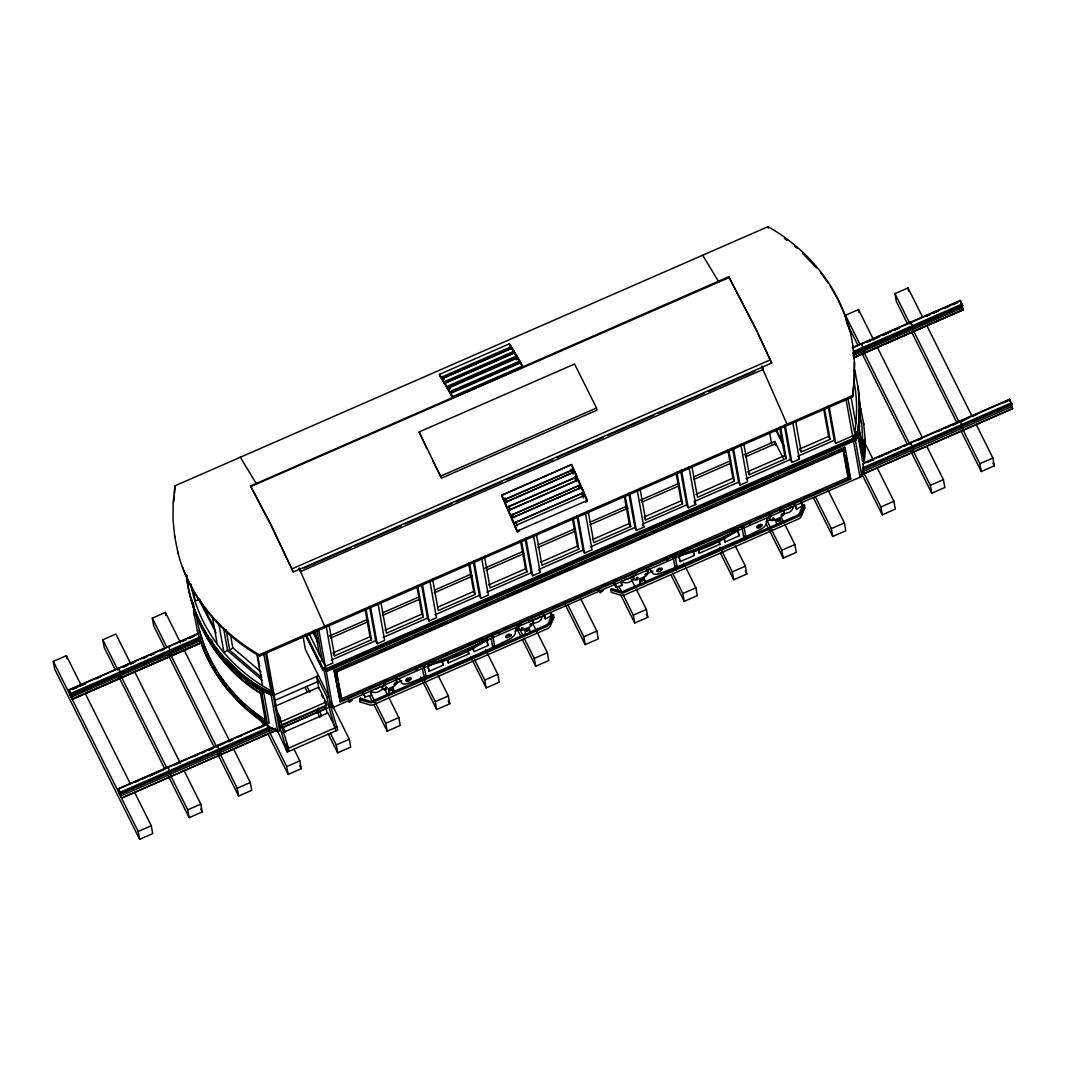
<?xml version="1.0" encoding="UTF-8"?>
<svg xmlns="http://www.w3.org/2000/svg" width="1066" height="1066" viewBox="0 0 1066 1066"><rect width="100%" height="100%" fill="white"/><g stroke="black" fill="none" stroke-linecap="round" stroke-linejoin="round"><path stroke-width="1.5" d="M854.319 362.08L854.186 378.79L852.587 396.965L259.571 656.083C220.222 633.697 188.509 596.4 177.809 551.895M119.245 790.972L118.393 788.587L120.831 794.023L272.35 727.825M167.895 767.014L170.307 772.37M217.411 745.387L219.836 750.77L219.223 749.638M859.383 402.162L859.129 417.992L857.397 434.728L855.705 438.179L326.276 669.568L324.317 669.062L324.077 667.756L326.036 668.262M859.769 404.28L859.516 420.111L857.744 436.7L856.051 440.138L326.942 671.327L323.025 670.327L305.382 634.99M861.195 343.678L861.341 344.518M862.927 455.848L863.167 440.018M863.207 448.813L861.781 424.401L859.596 413.315M865.046 439.205L864.473 457.727L859.343 429.212L859.889 404.933L858.37 388.664M910.71 322.119L913.136 327.489L912.523 326.356M910.511 442.51L912.949 447.92L912.336 446.787M960.346 301.252L960.213 300.412L962.638 305.862L853.12 353.712M1009.675 400.056L1009.529 399.217L1011.967 404.654L863.407 469.52L862.834 468.427M853 346.943C846.191 296.002 812.305 251.549 768 226.685L174.984 485.803L173.145 502.659L173.012 519.382L174.797 537.131M173.558 502.432L174.211 496.303M174.544 493.238L174.984 485.803M852.587 396.965L854.426 380.109L854.559 363.386L852.773 345.637M424.961 677.67L424.015 676.99L425.094 675.604L425.72 677.336M424.281 677.243L425.067 675.817L425.534 677.216M424.495 677.15L425.6 676.67M493.678 647.448L492.825 646.009M493.065 646.476L493.665 647.648M494.424 647.315L494.451 646.223M492.878 636.242L494.664 646.129L493.571 647.515M676.004 567.978L675.164 566.339M675.351 566.459L676.031 567.765M675.324 567.552L676.857 566.885M676.577 567.525L675.604 566.912M676.763 567.645L676.111 566.126M674.138 557.958L675.231 556.572L677.003 566.459L675.911 567.845M744.708 537.957L743.748 537.291L744.841 535.892L745.467 537.624M744.028 537.544L744.814 536.105L745.281 537.517M744.241 537.451L745.334 536.971M855.145 436.274L855.532 432.983M856.051 440.138L855.385 438.379L856.811 431.703M857.397 434.728L859.276 418.805L859.529 402.975L857.997 386.545M857.744 436.7L859.636 420.764M859.502 425.654L858.983 430.038L864.433 460.299L862.567 461.112L857.69 434.035M862.567 461.112L862.767 459.419M329.794 701.668L332.765 707.597L861.874 476.409L863.753 460.485M864.433 460.299L865.192 440.071L863.647 423.588M519.182 530.242L519.329 531.121L517.396 531.974L501.7 495.09L571.643 464.523L573.695 469.64L503.752 500.194L501.7 495.09M571.643 464.523L501.633 495.477M504.831 502.606L574.867 471.705L576.959 476.942L507.016 507.509L504.831 502.606L574.867 471.705M507.016 507.509L504.924 502.259M769.839 516.25L769.172 518.396L770.465 519.688L766.174 521.554M120.098 792.851L120.125 792.784A10.873 1.199 66.4 0 0 120.711 795.942L121.471 797.781M1011.248 403.481L1011.261 403.414A10.873 1.199 66.4 0 0 1011.847 406.572L1012.607 408.411L861.141 474.77M529.602 632.271L546.378 624.942A3.904 3.518 -10.2 0 0 548.43 622.917L551.975 614.402L553.481 614.869L553.92 617.281L550.362 625.809A5.463 4.917 -10.2 0 1 547.484 628.647L373.62 704.613A5.463 4.917 -10.2 0 1 369.449 704.853L360.175 701.934L359.735 699.523L360.308 698.15L369.569 701.068A3.904 3.518 -10.2 0 0 372.54 700.895L389.317 693.566M360.175 701.934L360.308 698.15M553.481 614.869L549.923 623.41A5.463 4.917 -10.2 0 1 547.058 626.248L495.424 648.808M644.943 581.876L797.421 515.251A3.904 3.518 -10.2 0 0 799.473 513.226L803.018 504.711L804.524 505.177L804.963 507.589L801.405 516.117A5.463 4.917 -10.2 0 1 798.527 518.955L624.649 594.935A5.463 4.917 -10.2 0 1 620.492 595.161L611.218 592.243L610.778 589.844L611.351 588.459L620.612 591.377A3.904 3.518 -10.2 0 0 623.583 591.204L641.892 583.209M804.524 505.177L800.966 513.719A5.463 4.917 -10.2 0 1 798.101 516.557L746.467 539.116M857.251 433.915L855.705 438.179L855.145 437.073L855.385 438.379M857.637 436.047L855.945 439.485L326.822 670.674L322.918 669.675L305.276 634.337M510.321 635.589L510.934 634.39L508.082 634.31L506.283 635.483L505.67 636.682L506.603 637.215M661.48 569.55L662.093 568.338L659.241 568.258L657.442 569.431L656.829 570.643L657.749 571.176M761.364 525.898L761.977 524.699L761.057 524.166L757.326 525.791L756.713 527.004L759.565 527.084M508.322 510.494L578.398 479.673L580.477 484.977L510.534 515.544L580.61 484.737M511.64 518.063L581.73 487.269L583.795 492.585L513.852 523.153L511.64 518.063L581.73 487.269M513.852 523.153L583.941 492.345M783.31 458.22L774.689 441.497L774.995 443.243M261.077 674.432L261.636 677.576L229.763 650.3L232.801 647.782L230.536 635.149M380.082 686.557L377.657 688.409A7.262 6.556 -10.2 0 1 375.205 689.049M383.987 685.904L384.999 685.145M416.286 670.394L417.366 669.581M528.883 622.597L529.909 621.838M668.409 559.903L667.329 560.703L666.996 560.05M675.764 556.679L674.685 557.491L674.352 556.838M743.868 526.977L742.869 527.137M352.353 700.149L349.088 702.401L348.662 700.002M598.079 590.218L600.131 592.709L603.396 590.457M227.977 649.927L223.98 652.605L218.703 623.25M408.638 680.414L411.05 678.029L408.198 677.949L406.399 679.122L405.786 680.335L406.706 680.868M483.311 641.039L469.706 649.514L448.946 658.588L433.249 662.905M735.727 530.495L720.749 539.822L699.989 548.897L681.161 554.08M543.287 614.602L545.472 618.986L551.029 615.762L550.616 612.55M794.317 504.924L796.502 509.295L802.058 506.07L801.459 501.273M515.997 627.474L518.796 625.942L518.129 628.087L519.422 629.38L515.131 631.245M584.928 495.237L587.379 500.434L587.339 501.406L585.394 502.259L585.234 501.38M439.432 374.379L509.388 343.812L511.2 346.663L511.667 348.116L441.724 378.683L439.432 374.379L452.49 397.405L452.33 396.539M441.257 377.231L511.2 346.663M442.203 378.723L512.146 348.169L513.999 351.247L514.438 352.619L444.495 383.174L442.203 378.723L444.495 383.174M444.056 381.801L513.999 351.247M444.988 383.36L514.945 352.806L516.797 355.897L517.223 357.27L447.28 387.837L444.988 383.36L445.415 384.733M446.854 386.465L516.797 355.897M447.986 388.357L517.929 357.79L519.822 361.041L520.208 362.347L450.265 392.914L447.986 388.357L450.265 392.914M449.879 391.608L519.822 361.041M451.211 394.58L450.838 393.314L520.794 362.746L523.02 367.277L519.822 361.667M439.912 375.832L453.077 397.845L452.704 396.565L522.646 366.011M251.896 485.43L728.824 276.707L756.82 330.673L771.677 363.04L293.283 572.069L271.244 525.844L250.39 485.75L271.031 524.619L293.283 572.069M454.596 397.178L475.876 387.877M478.927 386.545L512.373 371.927M515.411 370.595L521.501 367.943M251.016 486.469L729.41 277.44M419.138 431.943L574.574 364.026L596.534 408.025L596.933 410.21L441.497 478.128L419.138 431.943L426.853 448.786M441.097 475.942L596.534 408.025M134.636 792.398L151.292 825.75L152.704 833.599L139.619 839.315L54.712 669.235L53.3 661.373L66.372 655.67L80.856 684.665M115.301 669.781L104.215 647.595L102.802 639.747L115.888 634.03L130.358 663.025M164.804 648.155L153.731 625.969L152.318 618.12L165.39 612.404L180.594 642.851M846.551 321.546L845.418 315.269L858.503 309.553L873.707 340.001M907.419 323.678L896.346 301.491L894.934 293.643L908.005 287.927L922.49 316.922M292.111 568.791L770.505 359.762M304.196 568.085L350.834 547.711M354.712 546.019L401.349 525.645M405.227 523.939L451.864 503.565M455.742 501.873L502.379 481.499M506.27 479.793L552.894 459.419M556.785 457.727L603.409 437.353M607.3 435.648L653.924 415.274M657.815 413.581L704.439 393.207M708.33 391.515L754.968 371.141M299.146 568.564L300.625 571.536L762.99 369.516L762.403 366.238M69.21 690.621L69.077 689.849L198.089 633.484M503.818 499.794L573.761 469.24M852.2 347.676L960.213 300.479M69.183 689.889L198.369 633.804M852.467 348.009L960.493 300.812M96.22 678.829L100.71 676.857M130.732 663.772L135.222 661.786L130.772 663.905M150.226 655.244L154.73 653.258L150.279 655.39M160.726 650.66L163.724 649.327M186.23 639.493L181.74 641.479L186.244 639.533M874.84 338.642L879.343 336.656L874.893 338.775M882.342 335.364L891.336 331.406L882.395 335.497M925.848 316.349L930.352 314.363M952.857 304.556L957.348 302.571L952.897 304.663M76.725 687.383L72.261 689.475L85.72 683.413L79.737 686.104M160.739 650.7L163.738 649.367M925.861 316.402L930.352 314.403M69.343 690.182L70.956 693.393L199.968 637.015M854.079 351.22L962.092 304.023M200.528 638.854L71.475 695.205L71.355 694.432L200.381 638.068M852.987 352.926L962.505 305.063M200.501 638.84L71.475 695.192L70.809 693.979A10.873 1.199 66.4 0 0 71.382 697.137L72.155 698.976M853.093 353.685L962.638 305.862L962.025 304.729M71.382 697.137L200.408 640.773M853.013 355.618L962.531 307.768A10.873 1.199 66.4 0 1 961.932 305.382M507.11 507.163L577.052 476.609M72.168 699.043L202.673 641.945M853.799 357.523L963.291 309.606L962.531 307.768M202.7 642.025L72.235 699.309L202.54 642.372M853.826 357.63L963.318 309.686M853.733 357.843L963.344 309.78M509.841 509.828L576.746 480.593M585.127 495.13L514.985 525.791L517.237 531.095L587.379 500.434M182.699 567.485C196.637 604.688 225.113 635.163 259.331 654.777L852.36 395.659M329.301 636.109L367.424 619.439M382.681 612.777L419.284 596.787M434.542 590.124L471.145 574.121M484.883 568.125L523.006 551.468M538.263 544.793L574.867 528.803M590.124 522.14L626.728 506.15M640.453 500.141L678.589 483.484M693.846 476.822L730.45 460.832M744.175 454.822L774.689 441.497M330.58 638.121L368.716 621.451M382.441 615.455L419.045 599.465M434.302 592.803L472.438 576.133M486.163 570.137L524.299 553.481M538.024 547.484L574.627 531.481M589.884 524.818L628.021 508.162M641.745 502.166L678.349 486.163M693.606 479.5L730.21 463.51M745.467 456.848L775.968 443.509M365.185 609.925L370.009 636.762L333.112 652.885L334.591 655.843L371.488 639.733L366.091 609.739M384.959 630.233L421.856 614.109L417.019 587.273M438.273 606.94L473.69 591.457L468.587 563.048M488.641 584.928L525.538 568.804L520.421 540.395M540.489 562.275L577.386 546.152L572.549 519.315M592.323 539.623L629.22 523.499L624.396 496.663M676.244 474.01L681.067 500.847L644.17 516.97L645.65 519.942L682.546 503.818L676.87 472.251M696.018 494.318L732.915 478.194L727.798 449.785M779.926 428.719L784.749 455.542L747.852 471.665L749.331 474.637L786.228 458.513L780.832 428.519M823.765 409.557L828.602 436.394L799.7 449.013L801.179 451.984L830.081 439.352L824.684 409.357M322.372 660.4L319.573 661.626L319.72 662.439M417.645 585.5L423.335 617.081L386.438 633.204L381.042 603.209M469.493 562.848L475.17 594.428L438.273 610.552L432.596 578.971M521.62 541.781L527.017 571.776L490.12 587.899L484.444 556.319M573.468 519.129L578.865 549.123L541.968 565.246L536.571 535.252M625.302 496.476L630.699 526.471L593.802 542.594L588.126 511.014M728.997 451.171L734.394 481.166L697.497 497.289L691.807 465.709M331.326 660.094L375.698 640.706L369.529 606.461M383.174 637.441L427.533 618.067L421.67 585.447M435.008 614.789L479.38 595.414L473.517 562.795M486.856 592.15L531.228 572.762L525.058 538.503M576.906 515.851L583.062 550.109L538.703 569.497L540.182 572.455L532.707 575.72L531.228 572.762M590.537 546.845L634.91 527.457L629.047 494.837M680.588 470.546L686.757 504.804L642.385 524.192L643.864 527.15L636.389 530.415L634.91 527.457M732.435 447.893L738.591 482.152L694.232 501.54L695.712 504.498L688.236 507.762L686.757 504.804M746.067 478.887L790.439 459.499L784.283 425.254M828.122 406.093L834.278 440.338L797.914 456.235L799.393 459.193L791.918 462.457L790.439 459.499M187.203 581.037C193.985 627.154 221.875 669.608 261.916 693.606L263.782 692.78L269.232 723.041L267.366 723.854L247.752 709.849L235.852 698.83M265.594 653.152L272.15 689.569L270.284 690.382C230.443 668.302 198.742 629.5 190.867 584.021M309.153 633.924L325.33 666.33L332.805 663.065L326.063 625.555M375.698 640.706L377.177 643.677L384.653 640.413L378.19 604.529M427.533 618.067L429.025 621.025L436.487 617.76L430.038 581.876M479.38 595.414L480.859 598.372L488.335 595.108L481.579 557.598M583.062 550.109L584.554 553.067L592.016 549.803L585.567 513.919M738.591 482.152L740.07 485.11L747.546 481.845L740.803 444.335M834.278 440.338L835.757 443.309L854.452 435.141C857.211 416.846 857.61 397.991 853.626 379.842M272.15 689.569L273.256 691.794L271.39 692.607C236.266 676.63 208.376 645.01 194.465 609.032M306.355 635.149L322.532 667.556L326.436 668.555L855.558 437.366L847.896 398.724M273.256 691.794L273.402 692.607L271.217 693.62L269.258 693.127L255.001 684.252M201.168 626.088C216.625 655.617 241.356 681.76 271.883 695.392L273.642 693.913L271.777 694.739C255.134 688.569 241.489 675.751 228.55 663.865M273.935 695.165L318.494 675.684M334.111 670.314L844.538 447.294L845.285 448.773L850.721 479.034L340.294 702.054L334.111 670.314L340.294 702.054M343.772 667.036L348.342 665.037M380.389 651.033L384.973 649.034M404.814 640.36L409.397 638.361M415.5 635.696L418.552 634.363M429.238 629.7L433.809 627.687M439.912 625.022L442.963 623.69M453.65 619.026L458.233 617.027M482.645 606.354L487.229 604.355M507.07 595.681L511.653 593.682M514.705 592.35L520.808 589.685M531.481 585.021L536.065 583.009M539.116 581.676L545.219 579.011M549.803 577.012L552.854 575.68M555.906 574.347L560.489 572.349M563.541 571.016L569.644 568.338M580.33 563.674L584.901 561.675M592.536 558.344L597.12 556.345M616.947 547.671L621.531 545.672M627.634 543.007L630.686 541.675M641.372 536.998L645.956 534.999M652.059 532.334L655.11 531.001M665.797 526.337L670.367 524.325M673.419 522.993L679.522 520.328M690.208 515.664L694.792 513.665M726.839 499.661L731.423 497.662M751.263 488.988L755.834 486.989M761.937 484.324L764.988 482.991M775.675 478.314L780.259 476.315M786.362 473.65L789.413 472.318M800.1 467.654L804.67 465.655M829.095 454.982L833.679 452.983M836.73 451.651L842.833 448.973M334.844 671.793L845.285 448.773M336.869 671.86L843.566 450.465L848.696 478.98L341.999 700.362L336.136 670.367M274.868 700.389L317.948 681.574M274.815 706.412L318.614 687.277L326.009 702.108L326.569 705.186L281.264 724.987M276.507 710.276L280.211 717.698L278.386 718.497L280.052 727.745L287.26 752.063L337.735 730.01L330.527 705.692L324.024 669.595M335.91 730.81L328.688 706.492L327.022 697.244L328.861 696.444L305.369 649.381L303.011 636.309M118.393 788.653L265.421 724.414M864.006 462.871L1009.529 399.284M118.672 788.973L267.193 724.081L269.325 729.117M862.794 463.843L1009.808 399.603M135.036 782.231L139.539 780.245M142.564 779.033L147.041 776.967M150.066 775.755L163.538 769.759M174.038 765.175L178.542 763.203M193.546 756.647L198.049 754.688M201.074 753.449L205.551 751.41M220.569 744.921L225.046 742.882M232.548 739.604L228.084 741.67L232.588 739.724M238.571 737.032L241.556 735.673M259.571 727.878L264.062 725.839M867.178 462.431L871.655 460.365M879.157 457.101L883.647 455.115M886.685 453.903L891.149 451.837M894.161 450.532L900.157 447.907M904.688 446.014L907.659 444.629M918.159 440.045L922.663 438.073M937.667 431.517L942.157 429.558M945.182 428.319L949.659 426.28M958.667 422.336L952.698 425.067L957.201 423.109M969.167 417.752L960.2 421.79L960.026 420.843L962.451 426.293M972.165 416.46L976.669 414.474M1003.692 402.735L1008.17 400.709M150.079 775.795L154.583 773.809M960.226 421.843L964.743 419.911M280.704 721.895L326.009 702.108M120.271 792.198L268.805 727.292M1011.421 402.815L862.887 467.721L863.433 469.56M120.685 793.237L269.205 728.345M863.3 468.76L1011.821 403.867M843.113 450.558L847.963 477.488L341.267 698.883L338.415 683.04M120.711 795.942L275.228 728.424M281.237 725.799L326.236 706.132M329.247 704.826L332.246 703.507M864.086 473.304L863.327 471.465L1011.847 406.572M357.843 692.58L362.413 690.581M368.503 687.93L371.554 686.597M382.214 681.934L386.785 679.935M418.791 665.957L423.362 663.958M443.163 655.297L447.733 653.311M453.836 650.646L456.874 649.314M467.548 644.65L472.118 642.651M475.156 641.319L481.259 638.654M491.919 634.004L496.49 632.005M504.111 628.673L508.682 626.675M528.496 618.027L533.067 616.028M539.156 613.363L542.208 612.031M552.868 607.367L557.438 605.368M563.541 602.703L566.579 601.384M577.252 596.72L581.823 594.721M584.861 593.389L590.964 590.724M601.624 586.06L606.194 584.075M613.816 580.743L618.387 578.745M638.201 570.083L642.771 568.085M648.861 565.433L651.912 564.101M662.572 559.437L667.143 557.438M670.194 556.106L676.284 553.441M680.854 551.442L683.906 550.109M686.957 548.79L691.528 546.791M694.566 545.459L703.707 541.461M731.143 529.482L735.713 527.483M755.514 518.822L760.085 516.823M766.188 514.158L769.226 512.839M779.899 508.176L784.469 506.177M787.521 504.844L793.61 502.179M804.27 497.516L808.841 495.53M816.463 492.199L821.033 490.2M280.052 727.745L281.877 726.945L280.211 717.698M328.688 706.492L330.527 705.692M276.001 730.263L121.564 798.114L277.347 730.037M327.009 707.971L282.05 727.798L327.062 708.144M330.06 706.825L333.005 705.346M329.767 707.144L333.058 705.519M861.141 474.97L1012.7 408.744L1010.981 405.307M674.098 557.411L674.858 557.078M742.802 527.39L743.562 527.057M491.826 637.428L492.585 637.095M674.165 557.758L674.925 557.411M743.628 527.404L742.189 527.31M491.799 637.628L492.772 637.202M742.842 527.95L743.815 527.523M197.37 630.419C208.057 673.699 239.344 709.943 277.706 731.649L279.572 730.836L272.643 692.354L273.762 694.566M428.012 666.25L441.551 660.334M474.383 645.983L487.922 640.066M679.055 556.559L689.582 551.961M728.438 534.985L737.459 531.041M282.65 732.702L327.955 712.901L335.35 727.718M401.802 680.761L396.086 683.266L396.765 681.121L395.473 679.828L399.83 678.389M532.161 623.81L537.89 622.104A7.262 6.556 -10.2 0 0 542.141 616.654M652.845 571.083L647.129 573.575L647.808 571.429L646.516 570.137L649.421 569.177M388.45 688.729L392.861 686.797L393.194 687.45L394.127 692.66L389.716 694.592L388.45 688.729L389.716 694.592M525.791 635.136L524.525 629.273L528.936 627.341L530.202 633.204L525.791 635.136L525.458 634.483L529.869 632.551L528.936 627.341M639.493 579.038L643.904 577.106L644.237 577.759L645.17 582.969L640.759 584.901L639.493 579.038L640.759 584.901M776.821 525.445L775.555 519.582L779.979 517.65L781.245 523.526L776.821 525.445L776.501 524.792L780.912 522.86L781.245 523.526M427.932 666.956L429.132 671.3L443.11 665.184L442.297 660.654M447.6 661.626L448.253 662.945L468.853 653.938L468.014 649.301M486.882 639.547L487.975 645.583L473.997 651.686L473.184 647.155M679.522 560.29L680.175 561.609L694.153 555.506L693.34 550.962M698.643 551.935L699.296 553.254L719.896 544.26L719.057 539.623M724.387 540.689L725.04 542.008L739.018 535.892L737.925 529.855M388.77 689.382L393.194 687.45M529.256 627.994L524.845 629.926L524.525 629.273M639.813 579.691L644.237 577.759M780.299 518.316L775.888 520.235L775.555 519.582M424.375 676.484L425.814 676.577M744.108 536.784L745.547 536.878M425.667 676.99L424.228 676.897M493.598 647.315L494.358 646.969M675.937 567.632L676.71 567.299M744.641 537.624L745.4 537.291M424.881 677.536L425.854 677.11M744.614 537.837L745.587 537.397M392.368 692.234L526.564 633.604M389.383 693.939L393.794 692.007L392.861 686.797M640.426 584.248L644.837 582.316L643.904 577.106M424.814 679.655L373.18 702.214A5.463 4.917 -10.2 0 1 369.023 702.454L359.735 699.523M426.72 678.815L493.518 649.634M675.857 569.964L624.223 592.523A5.463 4.917 -10.2 0 1 620.052 592.763L610.778 589.844M677.763 569.137L744.561 539.942M286.701 748.972L337.176 726.919M139.619 839.315L138.207 831.467L151.292 825.75M200.794 804.11L202.207 811.972L189.135 817.675L187.723 809.827L200.794 804.11L184.151 770.771M250.297 782.484L251.709 790.332L238.637 796.049L237.225 788.2L250.297 782.484L233.654 749.132M299.812 760.857L301.225 768.706L288.14 774.422L286.727 766.561L299.812 760.857L294.016 749.251M349.315 739.218L350.727 747.066L337.656 752.783L336.243 744.934L349.315 739.218L332.672 705.865M398.831 717.591L400.243 725.44L387.158 731.156L385.745 723.308L398.831 717.591L388.69 697.284M448.333 695.951L449.745 703.813L436.674 709.53L435.261 701.668L448.333 695.951L438.193 675.657M497.835 674.325L499.248 682.173L486.176 687.89L484.764 680.041L497.835 674.325L485.536 649.674M547.351 652.698L548.763 660.547L535.678 666.263L534.266 658.415L547.351 652.698L532.867 623.69M596.853 631.059L598.266 638.92L585.194 644.624L583.782 636.775L596.853 631.059L580.93 599.159M646.369 609.432L647.782 617.281L634.696 622.997L633.284 615.149L646.369 609.432L636.229 589.125M695.871 587.806L697.284 595.654L684.212 601.371L682.8 593.509L695.871 587.806L683.572 563.154M745.374 566.166L746.786 574.014L733.714 579.731L732.302 571.882L745.374 566.166L735.247 545.872M794.89 544.539L796.302 552.388L783.217 558.104L781.804 550.256L794.89 544.539L784.749 524.232M844.392 522.9L845.804 530.761L832.733 536.465L831.32 528.616L844.392 522.9L827.749 489.56M893.908 501.273L895.32 509.122L882.235 514.838L880.822 506.99L893.908 501.273L877.251 467.921M943.41 479.647L944.822 487.495L931.751 493.212L930.338 485.35L943.41 479.647L926.767 446.294M992.912 458.007L994.325 465.855L981.253 471.572L979.841 463.723L992.912 458.007L976.269 424.654M199.795 599.452L195.131 600.944L193.079 589.538M613.896 583.222L615.975 587.379L622.184 585.461L621.638 582.369A6.463 2.705 -26.5 0 1 622.171 580.65M362.866 692.913L364.932 697.071L371.155 695.152L370.595 692.061A6.463 2.705 -26.5 0 1 371.128 690.342M749.545 524.445L750.744 524.259M742.189 527.657L743.388 527.47L743.055 526.817M498.502 634.137L499.701 633.95M305.769 634.497L322.678 668.369L326.596 669.368L326.436 668.555M194.612 609.845C208.523 645.823 236.412 677.443 271.537 693.42L263.728 653.964M552.415 616.801L553.92 617.281M263.782 692.78C223.727 667.902 192.879 626.355 186.816 578.905M266.313 720.456C229.377 697.084 202.313 657.895 196.211 614.322M743.961 537.197L744.721 537.757M676.137 565.913L677.003 566.459M493.798 645.583L494.664 646.129M493.838 646.143L494.517 646.556M243.168 675.271L253.681 683.253M248.285 682.653L250.91 684.638M252.256 711.035L261.45 718.031M784.483 238.478L786.988 240.41M794.516 246.206L797.022 248.138M232.801 647.782L260.997 671.913M262.276 680.335L227.604 650.673L223.5 627.834M241.862 674.272L225.952 658.735M240.103 700.229L244.86 704.626M802.698 253.441L816.569 267.859M613.31 583.315L615.668 585.66L615.975 587.379M362.267 693.007L364.625 695.352L364.932 697.071M532.84 621.665L531.548 620.372L537.264 618.68A7.262 6.556 -10.2 0 0 540.182 616.441M382.054 687.543L383.347 688.836L378.283 691.847A7.262 6.556 -10.2 0 1 371.075 691.394M861.221 343.665L863.633 349.128L863.02 347.996M228.937 688.076L237.718 698.017M211.041 639.64L212.76 642.052M218.543 651.379L221.688 655.777M218.796 674.405L223.98 681.64M224.766 682.746L226.338 684.945M820.607 272.456L828.309 283.263M702.667 255.227L718.83 281.97M509.388 343.812L512.773 349.848M442.736 376.991L444.202 379.296M240.316 457.247L256.466 483.991M514.438 352.619L512.146 348.169M513.559 351.154L518.995 360.228M519.155 361.094L509.854 345.264M514.718 357.19L516.277 359.775M448.666 386.052L450.212 388.637M1011.954 404.667L1011.328 403.481M520.208 362.347L517.929 357.79M520.794 363.972L522.433 366.851L522.273 365.971M450.838 393.314L452.704 396.565M830.241 285.968L838.342 300.279L844.872 315.283L849.762 330.873M210.215 659.587L216.398 670.474M120.192 792.851L120.791 793.997M728.758 277.08L752.716 323.105M169.907 650.833C171.879 654.284 167.642 644.011 168.228 647.368M200.208 600.425L214.839 629.007M199.182 600.118L216.065 633.111M962.238 307.648L963.384 309.94M926.954 325.863L971.779 415.66M992.859 462.897L994.325 465.855M894.934 293.643L910.137 324.091M958.694 421.376L913.842 331.406M979.841 463.723L963.158 430.211M911.856 332.552L956.895 422.762M961.319 431.637L981.253 471.572M877.438 347.489L922.263 437.287M845.418 315.269L859.902 344.265M909.924 444.469L864.339 353.046M930.338 485.35L913.655 451.837M846.844 323.118L857.917 345.304M861.608 352.699L907.379 444.402M911.07 451.797L931.751 493.212M865.405 444.202L873.494 460.392M852.573 435.954L853.839 438.992M853.52 439.192L854.186 440.964M880.822 506.99L864.153 473.477M861.568 473.424L882.235 514.838M849.988 477.555L850.721 479.034M828.602 436.394L830.081 439.352M847.963 477.488L848.696 478.98M815.397 496.716L831.32 528.616M779.752 427.293L781.205 430.211M813.531 498.022L832.733 536.465M776.741 430.384L783.323 443.563M775.755 430.064L783.803 446.201M784.749 455.542L786.228 458.513M781.138 516.983L783.31 521.341M767.333 521.247L781.804 550.256M766.241 524.086L783.217 558.104M732.915 478.194L734.394 481.166M739.018 535.892L737.552 530.055M745.321 571.056L746.786 574.014M719.244 542.94L719.896 544.26M720.003 547.231L732.302 571.882M720.429 553.107L733.714 579.731M681.067 500.847L682.546 503.818M694.153 555.506L692.953 551.162M672.659 573.215L682.8 593.509M670.914 574.747L684.212 601.371M629.22 523.499L630.699 526.471M631.165 578.985L634.776 586.233M646.302 614.322L647.782 617.281M620.732 582.542L622.184 585.461M618.813 586.14L621.705 591.95M623.157 594.841L633.284 615.149M614.762 583.062L619.199 591.936M620.665 594.895L634.696 622.997M577.386 546.152L578.865 549.123M567.858 604.875L583.782 636.775M565.26 604.688L585.194 644.624M525.538 568.804L527.017 571.776M519.795 629.406L522.686 635.203M524.139 638.108L534.266 658.415M517.223 629.286L520.914 636.682M522.393 639.64L535.678 666.263M432.703 460.525L440.764 476.662M473.69 591.457L475.17 594.428M487.975 645.583L486.509 639.733M474.623 659.734L484.764 680.041M470.666 656.829L486.176 687.89M468.201 652.632L468.853 653.938M421.856 614.109L423.335 617.081M443.11 665.184L441.91 660.853M448.266 700.855L449.745 703.813M422.949 677.017L435.261 701.668M420.43 676.99L436.674 709.53M370.009 636.762L371.488 639.733M384.346 688.596L387.238 694.392M370.542 692.86L385.745 723.308M369.436 695.658L372.394 701.575M373.873 704.533L387.158 731.156M313.164 631.152L316.815 638.481M312.898 632.311L318.028 642.571M327.022 697.244L316.669 676.484L318.881 688.823M321.386 694.819L322.865 697.777M324.344 700.748L326.569 705.186M307.008 686.384L309.953 692.274M321.759 715.939L319.56 711.422M330.447 733.341L336.243 744.934M305.169 687.717L307.381 692.154M316.975 711.368L319.933 717.285M328.048 733.555L337.656 752.783M273.402 692.607L272.856 691.501L273.083 692.807M271.537 693.42L270.977 692.314L271.883 695.392M283.156 727.505L285.328 731.849M299.746 765.748L301.225 768.706M286.314 743.735L289.099 751.263M287.26 752.063L277.666 731.209M264.861 722.748L266.327 725.693M286.727 766.561L270.058 733.048M260.824 719.697L263.782 725.613M268.206 734.487L288.14 774.422M184.325 650.34L229.896 741.603M152.318 618.12L166.789 647.115M216.811 747.319L171.226 655.883M237.225 788.2L220.542 754.688M168.495 655.55L214.266 747.239M217.957 754.635L238.637 796.049M134.822 671.966L180.381 763.243M200.728 809.014L202.207 811.972M102.802 639.747L118.006 670.194M166.576 767.48L121.711 677.523M187.723 809.827L171.04 776.315M118.992 677.177L164.764 768.879M168.455 776.275L189.135 817.675M85.32 693.593L130.145 783.39M53.3 661.373L138.207 831.467M753.342 324.357L757.047 331.899M70.956 693.393L71.355 694.432M757.726 333.325L764.535 347.609M1009.742 400.243L1010.381 401.602M960.426 301.451L961.066 302.797M69.277 690.821L69.93 692.167M765.175 349.008L771.677 363.04M761.484 366.264L787.028 424.201M299.12 568.285L324.664 626.222M572.109 466.095L587.179 500.54M575.693 474.597L572.415 466.801M571.096 469.04L572.975 473.197M571.882 471.292L573.122 474.064M505.044 497.902L506.91 502.059M505.204 498.768L506.443 501.54M574.774 472.038L576.959 476.942M576.32 475.982L583.089 491.479M574.827 477.368L576.679 481.592M578.532 485.816L579.757 488.641M574.374 476.835L576.226 481.059M578.065 485.283L579.304 488.095M508.775 506.23L510.627 510.454M512.466 514.678L513.705 517.503M508.935 507.11L510.161 509.921M512.013 514.145L513.239 516.97M508.455 510.241L510.667 515.291M581.583 487.508L583.795 492.585M511.773 517.836L513.999 522.913M209.602 658.162L204.019 645.316L199.395 630.472M201.994 645.25C213.986 676.99 236.998 704.12 265.687 722.042L260.557 693.526C224.833 671.607 199.182 634.99 189.841 594.188M583.715 492.878L587.339 501.406M581.61 492.865L583.422 497.116M581.769 493.731L583.582 497.995M515.544 521.727L517.37 525.991M517.396 531.974L502.472 497.369M963.104 430.038L962.345 428.199A10.873 1.199 66.4 0 1 961.745 425.814M913.789 331.246L913.016 329.407A10.873 1.199 66.4 0 1 912.403 326.796M913.602 451.678L912.829 449.825A10.873 1.199 66.4 0 1 912.216 447.214M864.273 352.873L863.513 351.034A10.873 1.199 66.4 0 1 862.914 348.649M319.507 711.249L318.734 709.41A10.873 1.199 66.4 0 1 318.401 708.224M269.991 732.888L269.232 731.049A10.873 1.199 66.4 0 1 268.632 728.651M220.489 754.515L219.729 752.676A10.873 1.199 66.4 0 1 219.09 749.878M171.16 655.71L170.4 653.871A10.873 1.199 66.4 0 1 169.84 651.739M170.986 776.141L170.214 774.302A10.873 1.199 66.4 0 1 169.667 772.17M121.657 677.35L120.898 675.511A10.873 1.199 66.4 0 1 120.298 673.126M775.328 444.136L775.728 445.108M324.664 705.439L327.409 712.967M281.877 726.945L288.54 748.172M854.292 369.409L855.358 373.38M854.226 370.049L855.478 374.033M858.716 402.522L860.782 409.171M514.945 352.806L515.371 354.165M1010.448 401.775L1010.555 402.095A10.873 1.199 66.4 0 1 1010.661 402.495M961.132 302.971L961.226 303.304A10.873 1.199 66.4 0 1 961.532 304.41M119.312 791.145L119.419 791.465A10.873 1.199 66.4 0 1 119.858 794.237L119.272 793.53M69.996 692.34L70.09 692.673A10.873 1.199 66.4 0 1 70.529 695.432L69.943 694.726M520.794 362.746L521.154 364.012M174.571 535.825L178.035 553.214M854.972 371.261L858.49 389.317M860.635 408.305L863.806 424.455M191.72 599.292L192.24 601.904M197.516 631.285L194.345 615.135L193.239 602.636M908.005 287.927L908.578 291.071M858.503 309.553L859.063 312.698M858.903 437.953L861.754 453.796M851.121 397.511L855.811 423.602M855.998 435.341L856.225 436.66M855.238 439.525L861.874 476.409M846.031 399.537L852.733 436.82M853.32 440.058L860.009 477.235M844.538 447.294L845.405 452.064M845.978 455.249L849.695 475.956M829.308 407.425L835.757 443.309M768 226.685L768.24 227.991M795.782 421.989L801.179 451.984M792.931 423.322L799.393 459.193M801.179 501.18L802.058 506.07M785.469 426.587L791.918 462.457M796.502 509.295L795.956 506.203A6.463 2.705 -26.5 0 0 794.916 505.177M769.599 432.436L771.651 443.869M779.979 517.65L780.672 521.567M743.935 444.642L749.331 474.637M733.328 447.6L740.07 485.11M743.921 526.551L745.707 536.438M742.229 528.816L743.748 537.291M724.227 537.464L725.04 542.008M688.956 466.988L695.712 504.498M698.736 550.163L699.296 553.254M681.48 470.253L688.236 507.762M679.082 555.559L680.175 561.609M678.709 555.759L679.242 558.784M673.272 557.425L675.058 567.312M639.973 488.361L645.65 519.942M637.108 489.64L643.864 527.15M629.646 492.905L636.389 530.415M599.705 590.311L600.131 592.709M578.092 517.183L584.554 553.067M550.429 612.497L551.029 615.762M533.426 534.945L540.182 572.455M545.472 618.986L544.913 615.895A6.463 2.705 -26.5 0 0 543.873 614.869M525.951 538.21L532.707 575.72M491.186 638.507L492.705 646.982M474.117 560.863L480.859 598.372M472.798 647.355L473.344 650.38M447.707 659.854L448.253 662.945M422.562 585.141L429.025 621.025M428.052 665.251L429.132 671.3M424.188 666.25L425.96 676.137M422.482 668.529L424.015 676.99M370.715 607.793L377.177 643.677M329.194 625.862L334.591 655.843M336.416 671.953L337.842 679.881M318.787 629.913L325.33 666.33M326.116 670.714L332.765 707.597M316.962 630.326L322.492 661.053M322.532 667.556L322.678 668.369M315.016 630.006L319.414 654.471M300.039 568.258L300.625 571.536M266.487 652.619L279.292 723.747M271.07 694.765L277.706 731.649M269.032 691.807L269.258 693.127M267.473 691.607L267.619 692.42M259.331 654.777L259.571 656.083M257.945 657.056L259.651 666.53M256.906 654.551L262.476 685.531M261.916 693.606L267.366 723.854M226.072 629.779L229.763 650.3M212.241 616.415L217.237 644.13M191.534 587.086L192.12 590.351M165.39 612.404L165.963 615.535M121.018 673.592L118.606 668.142L118.712 668.995M66.372 655.67L66.945 658.801M858.663 396.632L859.196 403.574M193.386 603.516L194.505 616.001M186.643 574.787L187.323 581.69M186.55 575.04L186.963 579.717M227.804 689.809A176.476 159.154 -10.2 0 1 218.61 676.963M217.784 675.631A176.476 159.154 -10.2 0 1 216.145 672.952M214.572 670.248A176.476 159.154 -10.2 0 1 213.053 667.503M646.835 570.803A8.075 3.371 -26.5 0 1 644.997 576.666M637.641 579.877A8.075 3.371 -26.5 0 1 636.562 573.934M622.118 581.703A7.262 6.556 -10.2 0 0 629.313 582.156L634.39 579.144L633.097 577.852L633.777 575.707L628.7 578.718A7.262 6.556 -10.2 0 1 624.996 579.371M779.992 511.267A8.075 3.371 -26.5 0 1 781.058 517.21M776.195 519.782A8.075 3.371 -26.5 0 1 769.905 519.835A8.075 3.371 -26.5 0 1 771.664 515.264M793.184 506.963A7.262 6.556 -10.2 0 1 788.933 512.413L783.204 514.118L783.883 511.973L782.577 510.681L788.307 508.988A7.262 6.556 -10.2 0 0 791.225 506.75M770.385 515.384A11.366 4.744 -26.5 0 0 766.76 520.381L766.281 523.739A8.435 3.518 -26.5 0 1 760.045 529.709L739.697 539.676L680.854 565.38L660.147 573.348A8.435 3.518 -26.5 0 1 652.832 573.308L651.299 570.83A11.366 4.744 -26.5 0 0 649.061 569.55M737.339 530.495A144.483 130.292 -10.2 0 1 679.735 555.306M395.792 680.481A8.075 3.371 -26.5 0 1 393.954 686.357M386.598 689.569A8.075 3.371 -26.5 0 1 385.519 683.626M528.949 620.945A8.075 3.371 -26.5 0 1 530.015 626.901M525.152 629.473A8.075 3.371 -26.5 0 1 518.676 629.3A8.075 3.371 -26.5 0 1 521.594 624.17M519.342 625.076A11.366 4.744 -26.5 0 0 515.717 630.073L515.238 633.431A8.435 3.518 -26.5 0 1 509.002 639.4L488.654 649.367L429.811 675.071L409.104 683.04A8.435 3.518 -26.5 0 1 401.789 683L400.27 680.521A11.366 4.744 -26.5 0 0 395.499 679.189M487.602 639.254A144.483 130.292 -10.2 0 1 428.692 664.997M863.327 471.465A10.873 1.199 66.4 0 1 862.82 469.613M911.963 447.08A10.873 1.199 66.4 0 1 912.03 447.56M912.15 326.649A10.873 1.199 66.4 0 1 912.216 327.129M268.405 728.544A10.873 1.199 66.4 0 1 268.432 728.771M120.098 673.232A10.873 1.199 66.4 0 1 120.098 673.419M406.719 679.788L406.106 680.987L407.039 681.52L408.971 681.067L411.383 678.682L410.45 678.149L406.719 679.788M506.616 636.135L505.99 637.348L506.923 637.881L510.654 636.255L511.267 635.043L508.415 634.963L506.616 636.135M657.762 570.097L657.149 571.296L658.082 571.829L660.001 571.376L662.426 568.991L661.493 568.471L657.762 570.097M757.66 526.444L757.033 527.657L757.966 528.19L759.898 527.737L762.31 525.351L759.445 525.271L757.66 526.444M385.985 687.117L385.079 688.449L387.211 687.517L385.985 687.117M394.82 683.266L393.9 684.599L396.046 683.652L394.82 683.266M391.369 689.422L390.462 690.741L392.594 689.809L391.369 689.422M425.8 678.789L425.387 679.388L425.8 678.789M522.06 627.661L521.141 628.993L523.286 628.061L522.06 627.661M494.491 648.781L494.091 649.367L494.491 648.781M530.881 623.81L529.975 625.142L532.107 624.21L530.881 623.81M527.443 629.966L526.537 631.299L528.669 630.366L527.443 629.966M637.028 577.426L636.122 578.758L638.254 577.825L637.028 577.426M645.863 573.575L644.943 574.907L647.075 573.974L645.863 573.575M642.412 579.731L641.505 581.063L643.637 580.131L642.412 579.731M676.843 569.097L676.43 569.697L676.843 569.097M773.103 517.969L772.184 519.302L774.329 518.369L773.103 517.969M745.534 539.09L745.134 539.676L745.534 539.09M781.924 514.118L781.018 515.451L783.15 514.518L781.924 514.118M778.486 520.275L777.567 521.607L779.712 520.674L778.486 520.275M127.72 665.064L123.23 667.05L127.733 665.091M147.228 656.536L142.724 658.521L147.228 656.576M193.732 636.215L189.228 638.201L193.746 636.255M871.841 339.934L867.338 341.92L871.841 339.961M898.838 328.128L894.347 330.114L898.851 328.168M937.853 311.085L933.35 313.071L937.853 311.125M949.846 305.849L945.355 307.834L949.859 305.875M213.053 748.132L208.576 750.197L213.093 748.239"/></g></svg>
